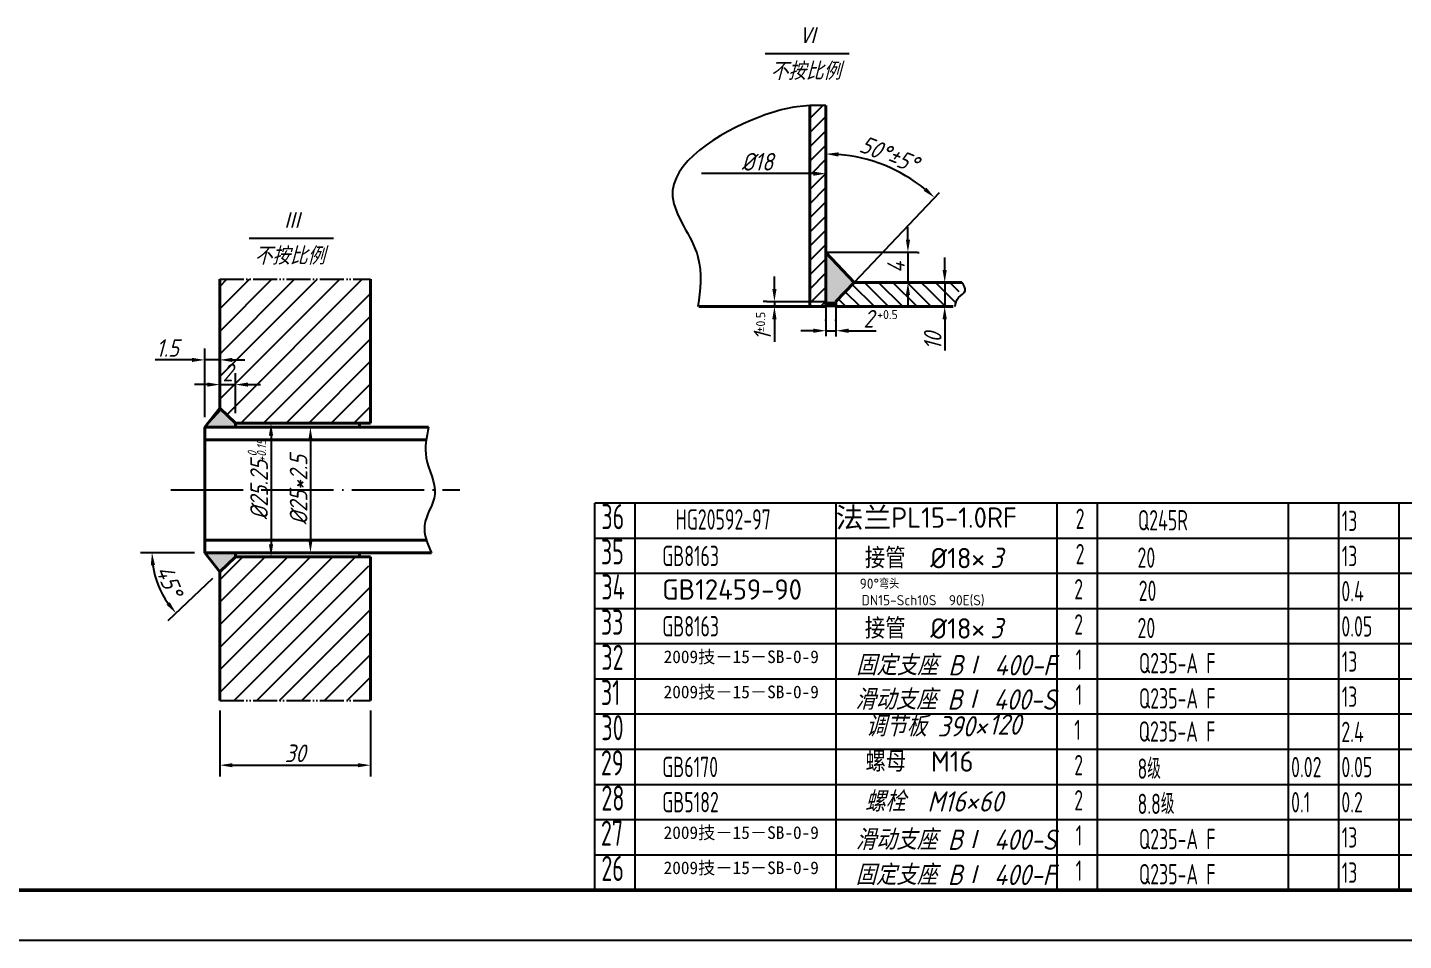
# Model space of a CAD drawing. Header units: millimetres. Extents: x -1137 to 3068, y -1656 to 1314.
# Drawn here: x 654 to 2023, y -1656 to -747 of the extents above; entities that cross this region are included whole.
import ezdxf

# ---------------------------------------------------------------- set-up
doc = ezdxf.new("R2010")
doc.units = ezdxf.units.MM
doc.linetypes.add('ACAD_ISO04W100', pattern=[30, 24, -3, 0, -3])
doc.linetypes.add('ACAD_ISO05W100', pattern=[33, 24, -3, 0, -3, 0, -3])
for name, color, linetype in [('LAYER1', 7, 'Continuous'), ('双点划线', 5, 'ACAD_ISO05W100'), ('标注', 254, 'Continuous'), ('点划线', 1, 'ACAD_ISO04W100'), ('细实线', 253, 'Continuous')]:
    doc.layers.add(name, color=color, linetype=linetype)
doc.layers.add('粗实线', color=4, linetype='Continuous', lineweight=40)
doc.styles.add('GB', font='gbeitc.shx', dxfattribs={"bigfont": 'hztxt.shx'})
doc.styles.get("Standard").update_dxf_attribs({"font": 'Tssdeng.shx', "bigfont": 'hztxt.shx'})
doc.styles.add('标准', font='Tssdeng.shx', dxfattribs={"bigfont": 'hztxt.shx'})
doc.dimstyles.new('GB$0', dxfattribs={"dimscale": 5, "dimtxt": 3.5, "dimasz": 2.5, "dimexe": 2.25, "dimexo": 2, "dimtad": 1, "dimdec": 0, "dimtxsty": 'GB', "dimcen": 2.5, "dimadec": 0, "dimazin": 0, "dimtfac": 1, "dimtdec": 0, "dimtmove": 0, "dimatfit": 3, "dimfxl": 0, "dimarcsym": 0})
doc.dimstyles.new('GB$2', dxfattribs={"dimscale": 5, "dimtxt": 3.5, "dimasz": 2.5, "dimexe": 2.25, "dimexo": 2, "dimtad": 1, "dimdec": 0, "dimtxsty": 'GB', "dimcen": 2.5, "dimadec": 0, "dimazin": 0, "dimtfac": 1, "dimtdec": 0, "dimtmove": 0, "dimatfit": 3, "dimfxl": 0, "dimarcsym": 0})

# ---------------------------------------------------------------- blocks, each defined once
blk = doc.blocks.new('*D19')
at = {"layer": 'DEFPOINTS', "color": 0}
for p in [(845, -1078.2), (845, -1126.2), (830, -1145.1)]:
    blk.add_point(p, dxfattribs=at)
at = {"layer": '标注', "color": 0, "lineweight": -2}
for p, q in [((830, -1135.1), (830, -1067)), ((845, -1116.2), (845, -1067)), ((817.5, -1078.2), (780.9, -1078.2)), ((845, -1078.2), (830, -1078.2)), ((857.5, -1078.2), (870, -1078.2))]:
    blk.add_line(p, q, dxfattribs=at)
at = {"layer": '标注', "color": 0}
for points in [[(817.5, -1076.2), (817.5, -1080.3), (830, -1078.2)], [(857.5, -1076.2), (857.5, -1080.3), (845, -1078.2)]]:
    blk.add_solid(points, dxfattribs=at)
at = {"layer": '标注', "color": 0, "insert": (793, -1066.4), "char_height": 17.5, "attachment_point": 5, "style": 'GB'}
blk.add_mtext('1.5', dxfattribs=at)
blk = doc.blocks.new('*D20')
at = {"layer": 'DEFPOINTS', "color": 0}
for p in [(860.7, -1102.8), (845, -1116.2), (860.7, -1141.1)]:
    blk.add_point(p, dxfattribs=at)
at = {"layer": '标注', "color": 0, "lineweight": -2}
for p, q in [((845, -1106.2), (845, -1091.5)), ((860.7, -1131.1), (860.7, -1091.5)), ((832.5, -1102.8), (820, -1102.8)), ((845, -1102.8), (860.7, -1102.8)), ((873.2, -1102.8), (885.7, -1102.8))]:
    blk.add_line(p, q, dxfattribs=at)
at = {"layer": '标注', "color": 0}
for points in [[(832.5, -1100.7), (832.5, -1104.9), (845, -1102.8)], [(873.2, -1100.7), (873.2, -1104.9), (860.7, -1102.8)]]:
    blk.add_solid(points, dxfattribs=at)
at = {"layer": '标注', "color": 0, "insert": (852.9, -1090.9), "char_height": 17.5, "attachment_point": 5, "style": 'GB'}
blk.add_mtext('2', dxfattribs=at)
blk = doc.blocks.new('*D21')
at = {"layer": 'DEFPOINTS', "color": 0}
for p in [(845, -1417.2), (995, -1417.2), (995, -1481.5)]:
    blk.add_point(p, dxfattribs=at)
at = {"layer": '标注', "color": 0, "lineweight": -2}
for p, q in [((845, -1427.2), (845, -1492.8)), ((995, -1427.2), (995, -1492.8)), ((857.5, -1481.5), (982.5, -1481.5))]:
    blk.add_line(p, q, dxfattribs=at)
at = {"layer": '标注', "color": 0}
for points in [[(857.5, -1479.5), (857.5, -1483.6), (845, -1481.5)], [(982.5, -1479.5), (982.5, -1483.6), (995, -1481.5)]]:
    blk.add_solid(points, dxfattribs=at)
at = {"layer": '标注', "color": 0, "insert": (920, -1469.7), "char_height": 17.5, "attachment_point": 5, "style": 'GB'}
blk.add_mtext('30', dxfattribs=at)
blk = doc.blocks.new('*D22')
at = {"layer": 'DEFPOINTS', "color": 0}
for p in [(924.4, -1145.1), (927.9, -1270.1), (935.2, -1270.1)]:
    blk.add_point(p, dxfattribs=at)
at = {"layer": '标注', "color": 0, "lineweight": -2}
for p, q in [((934.4, -1145.1), (946.5, -1145.1)), ((935.2, -1157.6), (935.2, -1257.6)), ((937.9, -1270.1), (946.5, -1270.1))]:
    blk.add_line(p, q, dxfattribs=at)
at = {"layer": '标注', "color": 0}
for points in [[(933.2, -1157.6), (937.3, -1157.6), (935.2, -1145.1)], [(933.2, -1257.6), (937.3, -1257.6), (935.2, -1270.1)]]:
    blk.add_solid(points, dxfattribs=at)
at = {"layer": '标注', "color": 0, "insert": (923.4, -1207.6), "char_height": 17.5, "attachment_point": 5, "rotation": 90, "style": 'GB'}
blk.add_mtext('%%C25*2.5', dxfattribs=at)
blk = doc.blocks.new('*D23')
at = {"layer": 'DEFPOINTS', "color": 0}
for p in [(893.8, -1141.1), (892, -1274.1), (896, -1274.1)]:
    blk.add_point(p, dxfattribs=at)
at = {"layer": '标注', "color": 0, "lineweight": -2}
for p, q in [((903.8, -1141.1), (907.3, -1141.1)), ((896, -1153.6), (896, -1261.6)), ((902, -1274.1), (907.3, -1274.1))]:
    blk.add_line(p, q, dxfattribs=at)
at = {"layer": '标注', "color": 0}
for points in [[(893.9, -1153.6), (898.1, -1153.6), (896, -1141.1)], [(893.9, -1261.6), (898.1, -1261.6), (896, -1274.1)]]:
    blk.add_solid(points, dxfattribs=at)
at = {"layer": '标注', "color": 0, "insert": (884.1, -1207.6), "char_height": 17.5, "attachment_point": 5, "rotation": 90, "style": 'GB'}
blk.add_mtext('\\A2;%%C25.25', dxfattribs=at)
blk = doc.blocks.new('*D24')
at = {"layer": 'DEFPOINTS', "color": 0}
for p in [(830, -1270.1), (1055.5, -1270.1), (860.7, -1274.1), (780.4, -1292), (845, -1289)]:
    blk.add_point(p, dxfattribs=at)
at = {"layer": '标注', "color": 0, "lineweight": -2}
for p, q in [((820, -1270.1), (766.3, -1270.1)), ((837.8, -1295.9), (793.4, -1338))]:
    blk.add_line(p, q, dxfattribs=at)
blk.add_arc((865, -1270.1), 87.4, 188.2041, 215.2554, dxfattribs=at)
at = {"layer": '标注', "color": 0}
for points in [[(776.4, -1282.7), (780.6, -1282.4), (777.6, -1270.1)], [(795.2, -1319.2), (792, -1321.9), (801.5, -1330.2)]]:
    blk.add_solid(points, dxfattribs=at)
at = {"layer": '标注', "color": 0, "insert": (794.8, -1298.1), "char_height": 17.5, "attachment_point": 5, "rotation": 291.7298, "style": 'GB'}
blk.add_mtext('45%%d', dxfattribs=at)
blk = doc.blocks.new('*D85')
at = {"layer": 'DEFPOINTS', "color": 0}
for p in [(1396.8, -1025.2), (1399.3, -1020.2), (1399.3, -1025.2)]:
    blk.add_point(p, dxfattribs=at)
at = {"layer": '细实线', "color": 0, "lineweight": -2}
for p, q in [((1396.8, -1007.7), (1396.8, -995.2)), ((1389.3, -1020.2), (1385.6, -1020.2)), ((1389.3, -1025.2), (1385.6, -1025.2)), ((1396.8, -1020.2), (1396.8, -1025.2)), ((1396.8, -1037.7), (1396.8, -1060.1))]:
    blk.add_line(p, q, dxfattribs=at)
at = {"layer": '细实线', "color": 0}
for points in [[(1394.7, -1007.7), (1398.9, -1007.7), (1396.8, -1020.2)], [(1394.7, -1037.7), (1398.9, -1037.7), (1396.8, -1025.2)]]:
    blk.add_solid(points, dxfattribs=at)
at = {"layer": '细实线', "color": 0, "insert": (1384.9, -1055.2), "char_height": 17.5, "attachment_point": 5, "rotation": 90, "style": 'GB'}
blk.add_mtext('1', dxfattribs=at)
blk = doc.blocks.new('*D86')
at = {"layer": 'DEFPOINTS', "color": 0}
for p in [(1448, -1049.4), (1458, -1049.2), (1458, -1049.2)]:
    blk.add_point(p, dxfattribs=at)
at = {"layer": '细实线', "color": 0, "lineweight": -2}
for p, q in [((1448, -1039.4), (1448, -1037.9)), ((1458, -1039.2), (1458, -1037.9)), ((1435.5, -1049.2), (1423, -1049.2)), ((1448, -1049.2), (1458, -1049.2)), ((1470.5, -1049.2), (1498, -1049.2))]:
    blk.add_line(p, q, dxfattribs=at)
at = {"layer": '细实线', "color": 0}
for points in [[(1435.5, -1047.1), (1435.5, -1051.3), (1448, -1049.2)], [(1470.5, -1047.1), (1470.5, -1051.3), (1458, -1049.2)]]:
    blk.add_solid(points, dxfattribs=at)
at = {"layer": '细实线', "color": 0, "insert": (1490.5, -1037.3), "char_height": 17.5, "attachment_point": 5, "style": 'GB'}
blk.add_mtext('2', dxfattribs=at)
blk = doc.blocks.new('*D87')
at = {"layer": 'DEFPOINTS', "color": 0}
for p in [(1571.2, -1001.2), (1566.2, -1025.2), (1571.2, -1025.2)]:
    blk.add_point(p, dxfattribs=at)
at = {"layer": '细实线', "color": 0, "lineweight": -2}
for p, q in [((1566.2, -988.7), (1566.2, -976.2)), ((1561.2, -1001.2), (1555, -1001.2)), ((1566.2, -1001.2), (1566.2, -1025.2)), ((1561.2, -1025.2), (1555, -1025.2)), ((1566.2, -1037.7), (1566.2, -1068.9))]:
    blk.add_line(p, q, dxfattribs=at)
at = {"layer": '细实线', "color": 0}
for points in [[(1564.1, -988.7), (1568.3, -988.7), (1566.2, -1001.2)], [(1564.1, -1037.7), (1568.3, -1037.7), (1566.2, -1025.2)]]:
    blk.add_solid(points, dxfattribs=at)
at = {"layer": '细实线', "color": 0, "insert": (1554.3, -1059.5), "char_height": 17.5, "attachment_point": 5, "rotation": 90, "style": 'GB'}
blk.add_mtext('10', dxfattribs=at)
blk = doc.blocks.new('*D88')
at = {"layer": 'DEFPOINTS', "color": 0}
for p in [(1529.3, -971.2), (1528.8, -1001.2), (1529.6, -1001.2)]:
    blk.add_point(p, dxfattribs=at)
at = {"layer": '细实线', "color": 0, "lineweight": -2}
for p, q in [((1529.6, -958.7), (1529.6, -946.2)), ((1529.6, -971.2), (1529.6, -1001.2)), ((1539.3, -971.2), (1540.9, -971.2)), ((1538.8, -1001.2), (1540.9, -1001.2)), ((1529.6, -1013.7), (1529.6, -1026.2))]:
    blk.add_line(p, q, dxfattribs=at)
at = {"layer": '细实线', "color": 0}
for points in [[(1527.6, -958.7), (1531.7, -958.7), (1529.6, -971.2)], [(1527.6, -1013.7), (1531.7, -1013.7), (1529.6, -1001.2)]]:
    blk.add_solid(points, dxfattribs=at)
at = {"layer": '细实线', "color": 0, "insert": (1517.8, -986.2), "char_height": 17.5, "attachment_point": 5, "rotation": 90, "style": 'GB'}
blk.add_mtext('4', dxfattribs=at)
blk = doc.blocks.new('*D89')
at = {"layer": 'DEFPOINTS', "color": 0}
for p in [(1448, -825.2), (1524.2, -893.1), (1560.6, -912), (1475.6, -1000.7), (1448, -1025.2)]:
    blk.add_point(p, dxfattribs=at)
at = {"layer": '细实线', "color": 0, "lineweight": -2}
blk.add_arc((1448, -1029.5), 156.2, 50.7923, 85.4136, dxfattribs=at)
at = {"layer": '细实线', "color": 0}
for points in [[(1460.4, -875.9), (1460.6, -871.7), (1448, -873.3)], [(1548.1, -906.9), (1545.3, -910), (1556.1, -916.7)]]:
    blk.add_solid(points, dxfattribs=at)
at = {"layer": '细实线', "color": 0, "insert": (1510.7, -873.5), "char_height": 17.5, "attachment_point": 5, "rotation": 338.103, "style": 'GB'}
blk.add_mtext('50%%D%%P5%%D', dxfattribs=at)

msp = doc.modelspace()

# ---------------------------------------------------------------- hatches: boundary and pattern name
at = {"layer": '细实线'}
for points in [[(1448, -971.2), (1448, -1020.2), (1458, -1020.2), (1476, -1001.2)], [(1458, -1020.2), (1448, -1020.2), (1448, -1025.2), (1458, -1025.2)], [(860.7, -1145.1), (860.7, -1141.1), (845, -1126.2), (830, -1145.1)], [(845, -1289), (830, -1270.1), (860.7, -1270.1), (860.7, -1274.1)]]:
    msp.add_hatch(color=256, dxfattribs=at).paths.add_polyline_path(points)
h = msp.add_hatch(dxfattribs=at)
h.set_pattern_fill('ANSI31', color=256, scale=5, style=0)
h.set_pattern_definition([(45, (-1143.487, -411.737), (-11.22532, 11.22532), [])])
h.paths.add_polyline_path([(995, -998), (845, -998), (845, -1126.2), (860.7, -1141.1), (988, -1141.1), (995, -1134.3)])
h.paths.add_polyline_path([(995, -1284.7), (984.1, -1274.1), (860.7, -1274.1), (845, -1289), (845, -1417.2), (995, -1417.2)])

# ---------------------------------------------------------------- linework, layer by layer
for p, q in [((1432, -1021.8), (1433.6, -1020.2)), ((1442.7, -1025.2), (1447.7, -1020.2)), ((1447.7, -1020.2), (1448, -1019.9))]:
    msp.add_line(p, q)
at = {"lineweight": -3}
for p, q in [((2118.2, -1220.9), (1218.2, -1220.9)), ((1218.2, -1255.9), (1218.2, -1220.9)), ((2118.2, -1220.9), (1218.2, -1220.9)), ((2118.2, -1220.9), (1218.2, -1220.9)), ((1258.2, -1255.9), (1258.2, -1220.9)), ((1458.2, -1255.9), (1458.2, -1220.9)), ((1678.2, -1255.9), (1678.2, -1220.9)), ((1718.2, -1255.9), (1718.2, -1220.9)), ((1908.2, -1255.9), (1908.2, -1220.9)), ((1958.2, -1255.9), (1958.2, -1220.9)), ((2018.2, -1255.9), (2018.2, -1220.9)), ((2118.2, -1255.9), (1218.2, -1255.9)), ((1218.2, -1290.9), (1218.2, -1255.9)), ((2118.2, -1255.9), (1218.2, -1255.9)), ((1258.2, -1290.9), (1258.2, -1255.9)), ((1458.2, -1255.9), (1258.2, -1255.9)), ((1458.2, -1290.9), (1458.2, -1255.9)), ((1458.2, -1290.9), (1458.2, -1255.9)), ((1678.2, -1255.9), (1458.2, -1255.9)), ((1678.2, -1290.9), (1678.2, -1255.9)), ((1678.2, -1290.9), (1678.2, -1255.9)), ((1718.2, -1255.9), (1678.2, -1255.9)), ((1718.2, -1290.9), (1718.2, -1255.9)), ((1718.2, -1290.9), (1718.2, -1255.9)), ((1908.2, -1255.9), (1718.2, -1255.9)), ((1908.2, -1290.9), (1908.2, -1255.9)), ((1908.2, -1290.9), (1908.2, -1255.9)), ((1958.2, -1255.9), (1908.2, -1255.9)), ((1958.2, -1290.9), (1958.2, -1255.9)), ((1958.2, -1290.9), (1958.2, -1255.9)), ((2018.2, -1255.9), (1958.2, -1255.9)), ((2018.2, -1290.9), (2018.2, -1255.9)), ((2018.2, -1290.9), (2018.2, -1255.9)), ((2118.2, -1290.9), (1218.2, -1290.9)), ((1218.2, -1325.9), (1218.2, -1290.9)), ((1258.2, -1290.9), (1218.2, -1290.9)), ((2118.2, -1290.9), (1218.2, -1290.9)), ((1258.2, -1325.9), (1258.2, -1290.9)), ((1458.2, -1290.9), (1258.2, -1290.9)), ((1458.2, -1325.9), (1458.2, -1290.9)), ((1678.2, -1290.9), (1458.2, -1290.9)), ((1678.2, -1325.9), (1678.2, -1290.9)), ((1718.2, -1290.9), (1678.2, -1290.9)), ((1718.2, -1325.9), (1718.2, -1290.9)), ((1908.2, -1290.9), (1718.2, -1290.9)), ((1908.2, -1325.9), (1908.2, -1290.9)), ((1958.2, -1290.9), (1908.2, -1290.9)), ((1958.2, -1325.9), (1958.2, -1290.9)), ((2018.2, -1290.9), (1958.2, -1290.9)), ((2018.2, -1325.9), (2018.2, -1290.9)), ((2118.2, -1290.9), (2018.2, -1290.9)), ((2118.2, -1325.9), (1218.2, -1325.9)), ((1218.2, -1360.9), (1218.2, -1325.9)), ((2118.2, -1325.9), (1218.2, -1325.9)), ((1258.2, -1360.9), (1258.2, -1325.9)), ((1458.2, -1360.9), (1458.2, -1325.9)), ((1678.2, -1360.9), (1678.2, -1325.9)), ((1718.2, -1360.9), (1718.2, -1325.9)), ((1908.2, -1360.9), (1908.2, -1325.9)), ((1958.2, -1360.9), (1958.2, -1325.9)), ((2018.2, -1360.9), (2018.2, -1325.9)), ((2118.2, -1360.9), (1218.2, -1360.9)), ((1218.2, -1395.9), (1218.2, -1360.9)), ((2118.2, -1360.9), (1218.2, -1360.9)), ((2118.2, -1360.9), (1218.2, -1360.9)), ((2118.2, -1360.9), (1218.2, -1360.9)), ((1258.2, -1360.9), (1218.2, -1360.9)), ((2118.2, -1360.9), (1218.2, -1360.9)), ((1258.2, -1395.9), (1258.2, -1360.9)), ((1458.2, -1360.9), (1258.2, -1360.9)), ((1458.2, -1395.9), (1458.2, -1360.9)), ((1678.2, -1360.9), (1458.2, -1360.9)), ((1678.2, -1395.9), (1678.2, -1360.9)), ((1718.2, -1360.9), (1678.2, -1360.9)), ((1718.2, -1395.9), (1718.2, -1360.9)), ((1908.2, -1360.9), (1718.2, -1360.9)), ((1908.2, -1395.9), (1908.2, -1360.9)), ((1958.2, -1360.9), (1908.2, -1360.9)), ((1958.2, -1395.9), (1958.2, -1360.9)), ((2018.2, -1360.9), (1958.2, -1360.9)), ((2018.2, -1395.9), (2018.2, -1360.9)), ((2118.2, -1360.9), (2018.2, -1360.9)), ((2118.2, -1395.9), (1218.2, -1395.9)), ((1218.2, -1430.9), (1218.2, -1395.9)), ((2118.2, -1395.9), (1218.2, -1395.9)), ((1258.2, -1430.9), (1258.2, -1395.9)), ((1458.2, -1395.9), (1258.2, -1395.9)), ((1458.2, -1430.9), (1458.2, -1395.9)), ((1458.2, -1430.9), (1458.2, -1395.9)), ((1678.2, -1395.9), (1458.2, -1395.9)), ((1678.2, -1430.9), (1678.2, -1395.9)), ((1678.2, -1430.9), (1678.2, -1395.9)), ((1718.2, -1395.9), (1678.2, -1395.9)), ((1718.2, -1430.9), (1718.2, -1395.9)), ((1718.2, -1430.9), (1718.2, -1395.9)), ((1908.2, -1395.9), (1718.2, -1395.9)), ((1908.2, -1430.9), (1908.2, -1395.9)), ((1908.2, -1430.9), (1908.2, -1395.9)), ((1958.2, -1395.9), (1908.2, -1395.9)), ((1958.2, -1430.9), (1958.2, -1395.9)), ((1958.2, -1430.9), (1958.2, -1395.9)), ((2018.2, -1395.9), (1958.2, -1395.9)), ((2018.2, -1430.9), (2018.2, -1395.9)), ((2018.2, -1430.9), (2018.2, -1395.9)), ((2118.2, -1430.9), (1218.2, -1430.9)), ((1218.2, -1465.9), (1218.2, -1430.9)), ((1258.2, -1430.9), (1218.2, -1430.9)), ((2118.2, -1430.9), (1218.2, -1430.9)), ((1258.2, -1465.9), (1258.2, -1430.9)), ((1458.2, -1430.9), (1258.2, -1430.9)), ((1458.2, -1465.9), (1458.2, -1430.9)), ((1678.2, -1430.9), (1458.2, -1430.9)), ((1678.2, -1465.9), (1678.2, -1430.9)), ((1718.2, -1430.9), (1678.2, -1430.9)), ((1718.2, -1465.9), (1718.2, -1430.9)), ((1908.2, -1430.9), (1718.2, -1430.9)), ((1908.2, -1465.9), (1908.2, -1430.9)), ((1958.2, -1430.9), (1908.2, -1430.9)), ((1958.2, -1465.9), (1958.2, -1430.9)), ((2018.2, -1430.9), (1958.2, -1430.9)), ((2018.2, -1465.9), (2018.2, -1430.9)), ((2118.2, -1430.9), (2018.2, -1430.9)), ((2118.2, -1465.9), (1218.2, -1465.9)), ((1218.2, -1500.9), (1218.2, -1465.9)), ((2118.2, -1465.9), (1218.2, -1465.9)), ((1258.2, -1500.9), (1258.2, -1465.9)), ((1458.2, -1500.9), (1458.2, -1465.9)), ((1678.2, -1500.9), (1678.2, -1465.9)), ((1718.2, -1500.9), (1718.2, -1465.9)), ((1908.2, -1500.9), (1908.2, -1465.9)), ((1958.2, -1500.9), (1958.2, -1465.9)), ((2018.2, -1500.9), (2018.2, -1465.9)), ((2118.2, -1500.9), (1218.2, -1500.9)), ((1218.2, -1535.9), (1218.2, -1500.9)), ((1258.2, -1500.9), (1218.2, -1500.9)), ((2118.2, -1500.9), (1218.2, -1500.9)), ((1258.2, -1535.9), (1258.2, -1500.9)), ((1458.2, -1500.9), (1258.2, -1500.9)), ((1458.2, -1535.9), (1458.2, -1500.9)), ((1678.2, -1500.9), (1458.2, -1500.9)), ((1678.2, -1535.9), (1678.2, -1500.9)), ((1718.2, -1500.9), (1678.2, -1500.9)), ((1718.2, -1535.9), (1718.2, -1500.9)), ((1908.2, -1500.9), (1718.2, -1500.9)), ((1908.2, -1535.9), (1908.2, -1500.9)), ((1958.2, -1500.9), (1908.2, -1500.9)), ((1958.2, -1535.9), (1958.2, -1500.9)), ((2018.2, -1500.9), (1958.2, -1500.9)), ((2018.2, -1535.9), (2018.2, -1500.9)), ((2118.2, -1500.9), (2018.2, -1500.9)), ((2118.2, -1535.9), (1218.2, -1535.9)), ((1218.2, -1570.9), (1218.2, -1535.9)), ((2118.2, -1535.9), (1218.2, -1535.9)), ((1258.2, -1570.9), (1258.2, -1535.9)), ((1458.2, -1570.9), (1458.2, -1535.9)), ((1678.2, -1570.9), (1678.2, -1535.9)), ((1718.2, -1570.9), (1718.2, -1535.9)), ((1908.2, -1570.9), (1908.2, -1535.9)), ((1958.2, -1570.9), (1958.2, -1535.9)), ((2018.2, -1570.9), (2018.2, -1535.9)), ((2118.2, -1570.9), (1218.2, -1570.9)), ((1218.2, -1605.9), (1218.2, -1570.9)), ((1258.2, -1570.9), (1218.2, -1570.9)), ((2118.2, -1570.9), (1218.2, -1570.9)), ((1258.2, -1605.9), (1258.2, -1570.9)), ((1458.2, -1570.9), (1258.2, -1570.9)), ((1458.2, -1605.9), (1458.2, -1570.9)), ((1678.2, -1570.9), (1458.2, -1570.9)), ((1678.2, -1605.9), (1678.2, -1570.9)), ((1718.2, -1570.9), (1678.2, -1570.9)), ((1718.2, -1605.9), (1718.2, -1570.9)), ((1908.2, -1570.9), (1718.2, -1570.9)), ((1908.2, -1605.9), (1908.2, -1570.9)), ((1958.2, -1570.9), (1908.2, -1570.9)), ((1958.2, -1605.9), (1958.2, -1570.9)), ((2018.2, -1570.9), (1958.2, -1570.9)), ((2018.2, -1605.9), (2018.2, -1570.9)), ((2118.2, -1570.9), (2018.2, -1570.9)), ((2118.2, -1605.9), (1218.2, -1605.9)), ((2118.2, -1605.9), (1218.2, -1605.9)), ((3068.2, -1655.9), (-1136.8, -1655.9))]:
    msp.add_line(p, q, dxfattribs=at)
at = {"lineweight": 50}
msp.add_line((3018.2, -1605.9), (-1011.8, -1605.9), dxfattribs=at)
at = {"layer": 'DEFPOINTS', "linetype": 'ByBlock'}
for p in [(1448, -842.1), (1448, -1025.2)]:
    msp.add_point(p, dxfattribs=at)
at = {"layer": 'LAYER1'}
msp.add_line((1458, -1025.2), (1448, -1025.2), dxfattribs=at)
at = {"layer": '双点划线'}
for p, q in [((845, -998), (995, -998)), ((845, -1417.2), (995, -1417.2))]:
    msp.add_line(p, q, dxfattribs=at)
at = {"layer": '标注'}
for p, q in [((1387.5, -773.3), (1471.3, -773.3)), ((874.3, -957.1), (958, -957.1))]:
    msp.add_line(p, q, dxfattribs=at)
at = {"layer": '点划线'}
for q in [(845, -1126.2), (846.5, -1127.7)]:
    msp.add_line((830, -1145.1), q, dxfattribs=at)
at = {"layer": '点划线', "ltscale": 3}
msp.add_line((796.2, -1207.6), (1083.8, -1207.6), dxfattribs=at)
at = {"layer": '粗实线'}
for p, q in [((1432, -826.1), (1432, -1025.2)), ((1448, -825.2), (1448, -1025.2)), ((1476, -1001.2), (1448, -971.2)), ((845, -998), (845, -1126.2)), ((995, -998), (995, -1141.1)), ((1476, -1001.2), (1458, -1020.2)), ((1583.3, -1001.2), (1476, -1001.2)), ((1448, -1025.2), (1321.5, -1025.2)), ((1458, -1020.2), (1458, -1025.2)), ((1574.5, -1025.2), (1458, -1025.2)), ((830, -1145.1), (845, -1126.2)), ((845, -1126.2), (860.7, -1141.1)), ((830, -1145.1), (1052.7, -1145.1)), ((830, -1145.1), (830, -1270.1)), ((860.7, -1141.1), (860.7, -1145.1)), ((860.7, -1141.1), (995, -1141.1)), ((984.1, -1141.1), (984.1, -1145.1)), ((830, -1157.6), (1050.5, -1157.6)), ((830, -1257.6), (1050.6, -1257.6)), ((830, -1270.1), (1055.5, -1270.1)), ((830, -1270.1), (845, -1289)), ((860.7, -1274.1), (860.7, -1270.1)), ((984.1, -1274.1), (984.1, -1270.1)), ((845, -1289), (860.7, -1274.1)), ((860.7, -1274.1), (995, -1274.1)), ((995, -1417.2), (995, -1274.1)), ((845, -1417.2), (845, -1289))]:
    msp.add_line(p, q, dxfattribs=at)
at = {"layer": '细实线'}
for p, q in [((1432, -838), (1444.7, -825.3)), ((1432, -852.1), (1448, -836.1)), ((1432, -866.2), (1448, -850.2)), ((1432, -880.4), (1448, -864.4)), ((1434.2, -892.3), (1448, -878.5)), ((1435.5, -892.9), (1324.1, -892.9)), ((1432, -908.7), (1448, -892.7)), ((1448, -902.7), (1448, -904.2)), ((1432, -922.8), (1448, -906.8)), ((1560.6, -912), (1476, -1001.2)), ((1432, -936.9), (1448, -920.9)), ((1432, -951.1), (1448, -935.1)), ((1432, -965.2), (1448, -949.2)), ((1432, -979.4), (1448, -963.4)), ((1539.3, -971.2), (1448, -971.2)), ((1432, -993.5), (1448, -977.5)), ((1432, -1007.7), (1448, -991.7)), ((1433.6, -1020.2), (1448, -1005.8)), ((1482.1, -1025.2), (1467.3, -1010.4)), ((1496.2, -1025.2), (1474.2, -1003.2)), ((1510.4, -1025.2), (1486.4, -1001.2)), ((1524.5, -1025.2), (1500.5, -1001.2)), ((1538.7, -1025.2), (1514.7, -1001.2)), ((1550.6, -1023), (1528.8, -1001.2)), ((1550.6, -1008.8), (1542.9, -1001.2)), ((1566.9, -1025.2), (1550.6, -1008.8)), ((1576.5, -1020.7), (1557.1, -1001.2)), ((1580.5, -1010.5), (1571.2, -1001.2)), ((1389.3, -1020.2), (1447.7, -1020.2)), ((1448, -1025.2), (1448, -1054.5)), ((1458, -1025.2), (1458, -1054.9)), ((1467.9, -1025.2), (1460.4, -1017.7)), ((1552.8, -1025.2), (1550.6, -1023))]:
    msp.add_line(p, q, dxfattribs=at)
for points in [[(1448, -825.2), (1432, -825.2), (1380.8, -836.9), (1295.5, -915.8), (1320.7, -975.8), (1320.7, -1025.2)], [(1576.5, -1025.2), (1579.9, -1016.1), (1586.6, -1009.4), (1583.3, -1001.2)], [(1052.7, -1145.1), (1050.4, -1175.6), (1058.9, -1211.9), (1048.7, -1243.1), (1055.5, -1270.1)]]:
    msp.add_spline(points, degree=3, dxfattribs=at)
msp.add_solid([(1435.5, -890.8), (1435.5, -895), (1448, -892.9)], dxfattribs=at)

# ---------------------------------------------------------------- texts
at = {"lineweight": -3, "style": '标准', "width": 0.667}
for s, height, p in [('36', 25, (1224.7, -1246.7)), ('HG20592-97 ', 20.25, (1298.5, -1247.1)), ('2', 20.2, (1696.5, -1246.5)), ('Q245R', 20.25, (1758.4, -1247.9)), ('13', 20.25, (1961.2, -1248.5)), ('35', 25, (1224.2, -1281.7)), ('GB8163', 20.25, (1285.2, -1283.4)), ('2', 20.2, (1696.5, -1281.5)), ('20', 20.25, (1758, -1285.1)), ('13', 20.25, (1961.2, -1283.5)), ('34', 25, (1224.7, -1316.7)), ('2', 20.2, (1695.1, -1316.5)), ('20', 20.25, (1759.2, -1318.1)), ('0.4', 20.25, (1960.8, -1318.5)), ('33', 25, (1224.2, -1351.7)), ('GB8163', 20.25, (1285.2, -1353.4)), ('2', 20.2, (1695.1, -1351.5)), ('20', 20.25, (1758, -1355.1)), ('0.05', 20.25, (1960.8, -1353.5)), ('32', 25, (1224.7, -1386.7)), ('1', 20.2, (1696.5, -1386.5)), ('1', 20.2, (1696.5, -1386.5)), ('13', 20.25, (1961.2, -1388.5)), ('Q235-A F', 20.25, (1759.4, -1390.1)), ('31', 25, (1224.2, -1421.7)), ('1', 20.2, (1696.5, -1421.5)), ('Q235-A F', 20.25, (1759.4, -1425.1)), ('13', 20.25, (1961.2, -1423.5)), ('30', 25, (1224.7, -1456.7)), ('1', 20.2, (1695.1, -1456.5)), ('Q235-A F', 20.25, (1759.2, -1458.1)), ('2.4', 20.25, (1960.8, -1458.5)), ('29', 25, (1224.2, -1491.7)), ('GB6170', 20.25, (1285.2, -1493.4)), ('2', 20.2, (1695.1, -1491.5)), ('8级', 20.25, (1758, -1495.1)), ('0.02', 20.25, (1910.8, -1493.5)), ('0.05', 20.25, (1960.8, -1493.5)), ('28', 25, (1224.7, -1526.7)), ('GB5182', 20.25, (1285.2, -1528.4)), ('2', 20.2, (1695.1, -1526.5)), ('8.8级', 20.25, (1758, -1530.1)), ('0.1', 20.25, (1910.8, -1528.5)), ('0.2', 20.25, (1960.8, -1528.5)), ('27', 25, (1224.2, -1561.7)), ('1', 20.2, (1696.5, -1561.5)), ('Q235-A F', 20.25, (1759.4, -1565.1)), ('13', 20.25, (1961.2, -1563.5)), ('26', 25, (1224.7, -1596.7)), ('1', 20.2, (1696.5, -1596.5)), ('Q235-A F', 20.25, (1759.4, -1600.1)), ('13', 20.25, (1961.2, -1598.5))]:
    msp.add_text(s, height=height, dxfattribs=at).set_placement(p)
at = {"lineweight": -3}
for s, height, p in [('GB12459-90', 20.25, (1285.1, -1316.8)), ('90%%D弯头', 10.12, (1481.6, -1305.9)), ('DN15-Sch10S  90E(S)', 10.125, (1483.4, -1322.4))]:
    msp.add_text(s, height=height, dxfattribs=at).set_placement(p)
at = {"lineweight": -3, "attachment_point": 1}
for s, insert, char_height, width, style in [('{\\fFangSong_GB2312|b0|i0|c134|p34;法兰}PL15-1.0RF', (1457.7, -1225), 20.25, 261.339, '标准'), ('3', (1611.6, -1265), 20.2, 229.237, 'GB'), ('3', (1611.6, -1335), 20.2, 229.237, 'GB'), ('固定支座 BⅠ 400-F', (1477.8, -1371.9), 20.25, 229.237, 'GB'), ('滑动支座 BⅠ 400-S', (1476.9, -1406), 20.25, 229.237, 'GB'), ('调节板 390× ', (1487.4, -1432.7), 20.25, 229.237, 'GB'), ('120', (1609.9, -1430.9), 20.25, 229.237, 'GB'), ('螺栓  M16×', (1486.5, -1507.5), 20.25, 229.237, 'GB'), ('60', (1599.9, -1507.4), 20.25, 229.237, 'GB'), ('滑动支座 BⅠ 400-S', (1477.3, -1545.5), 20.25, 229.237, 'GB'), ('固定支座 BⅠ 400-F', (1477.3, -1580.5), 20.25, 229.237, 'GB')]:
    msp.add_mtext(s, dxfattribs=dict(at, insert=insert, char_height=char_height, width=width, style=style))
at = {"lineweight": -3, "char_height": 20.25, "width": 229.237, "attachment_point": 1}
for s, insert in [('接管  %%C18×', (1486.8, -1265.3)), ('接管  %%C18×', (1486.8, -1335.3)), ('螺母  M16', (1487.4, -1467.7))]:
    msp.add_mtext(s, dxfattribs=dict(at, insert=insert))
at = {"lineweight": -3, "char_height": 12.6, "attachment_point": 1, "style": '标准'}
for insert in [(1286.6, -1367.3), (1286.6, -1402.3), (1286.6, -1542.3), (1286.6, -1577.3)]:
    msp.add_mtext('{\\fFangSong_GB2312|b0|i0|c134|p34;2009技－15－SB-0-9}', dxfattribs=dict(at, insert=insert))
at = {"layer": '标注', "char_height": 17.5, "attachment_point": 1, "style": 'GB'}
for s, insert, width in [('Ⅵ', (1420.9, -747), 24), ('不按比例', (1392.8, -782.1), 106.542), ('Ⅲ', (907.7, -930.8), 24), ('不按比例', (879.5, -965.9), 106.542)]:
    msp.add_mtext(s, dxfattribs=dict(at, insert=insert, width=width))
at = {"layer": '标注', "char_height": 9, "width": 73.138, "attachment_point": 1, "rotation": 90, "style": 'GB'}
for s, insert in [('+0.15', (882.1, -1179.9)), (' 0', (872.8, -1179.2))]:
    msp.add_mtext(s, dxfattribs=dict(at, insert=insert))
at = {"layer": '细实线'}
msp.add_text('±0.5', height=9, rotation=90, dxfattribs=at).set_placement((1387.6, -1050.9))
msp.add_text('+0.5', height=9, dxfattribs=at).set_placement((1499, -1037.6))
at = {"layer": '细实线', "insert": (1379.8, -881.1), "char_height": 17.5, "attachment_point": 5, "style": 'GB'}
msp.add_mtext('%%C18', dxfattribs=at)

# ---------------------------------------------------------------- dimensions: what is measured, and where the dimension line sits
at = {"layer": '标注'}
dim = msp.add_linear_dim(base=(845, -1078.2), p1=(830, -1145.1), p2=(845, -1126.2), text='1.5', dimstyle='GB$0', dxfattribs=at)
dim.commit()
dim.dimension.update_dxf_attribs({"geometry": '*D19', "text_midpoint": (793, -1078.2), "dimtype": 160})
for base, p1, p2, text, picture, middle in [((860.7, -1102.8), (845, -1116.2), (860.7, -1141.1), '2', '*D20', (852.9, -1090.9)), ((995, -1481.5), (845, -1417.2), (995, -1417.2), '30', '*D21', (920, -1469.7))]:
    dim = msp.add_linear_dim(base=base, p1=p1, p2=p2, text=text, dimstyle='GB$0', dxfattribs=at)
    dim.commit()
    dim.dimension.update_dxf_attribs({"geometry": picture, "text_midpoint": middle})
dim = msp.add_linear_dim(base=(896, -1274.1), p1=(893.8, -1141.1), p2=(892, -1274.1), angle=90, text='%%C25.25', dimstyle='GB$0', override={"dimgap": 0.625, "dimtol": 0, "dimlim": 1, "dimtp": 0.2, "dimtm": 0.2, "dimtfac": 6, "dimtdec": 1, "dimtolj": 2}, dxfattribs=at)
dim.commit()
dim.dimension.update_dxf_attribs({"geometry": '*D23', "text_midpoint": (884.1, -1207.6)})
dim = msp.add_linear_dim(base=(935.2, -1270.1), p1=(924.4, -1145.1), p2=(927.9, -1270.1), angle=90, text='%%C25*2.5', dimstyle='GB$0', dxfattribs=at)
dim.commit()
dim.dimension.update_dxf_attribs({"geometry": '*D22', "text_midpoint": (923.4, -1207.6)})
dim = msp.add_angular_dim_2l(base=(780.4, -1292), line1=((845, -1289), (860.7, -1274.1)), line2=((830, -1270.1), (1055.5, -1270.1)), text='45%%d', dimstyle='GB$2', dxfattribs=at)
dim.commit()
dim.dimension.update_dxf_attribs({"geometry": '*D24', "text_midpoint": (794.8, -1298.1)})
at = {"layer": '细实线'}
dim = msp.add_angular_dim_2l(base=(1524.2, -893.1), line1=((1448, -825.2), (1448, -1025.2)), line2=((1475.6, -1000.7), (1560.6, -912)), text='50%%D%%P5%%D', dimstyle='GB$2', dxfattribs=at)
dim.commit()
dim.dimension.update_dxf_attribs({"geometry": '*D89', "text_midpoint": (1510.7, -873.5)})
for base, p1, p2, text, picture, middle in [((1529.6, -1001.2), (1529.3, -971.2), (1528.8, -1001.2), '4', '*D88', (1517.8, -986.2)), ((1396.8, -1025.2), (1399.3, -1020.2), (1399.3, -1025.2), '1', '*D85', (1384.9, -1055.2))]:
    dim = msp.add_linear_dim(base=base, p1=p1, p2=p2, angle=90, text=text, dimstyle='GB$0', dxfattribs=at)
    dim.commit()
    dim.dimension.update_dxf_attribs({"geometry": picture, "text_midpoint": middle})
dim = msp.add_linear_dim(base=(1566.2, -1025.2), p1=(1571.2, -1001.2), p2=(1571.2, -1025.2), angle=90, text='10', dimstyle='GB$0', dxfattribs=at)
dim.commit()
dim.dimension.update_dxf_attribs({"geometry": '*D87', "text_midpoint": (1566.2, -1059.5), "dimtype": 160})
dim = msp.add_linear_dim(base=(1458, -1049.2), p1=(1448, -1049.4), p2=(1458, -1049.2), text='2', dimstyle='GB$0', dxfattribs=at)
dim.commit()
dim.dimension.update_dxf_attribs({"geometry": '*D86', "text_midpoint": (1490.5, -1037.3)})

doc.saveas('drawing.dxf')
